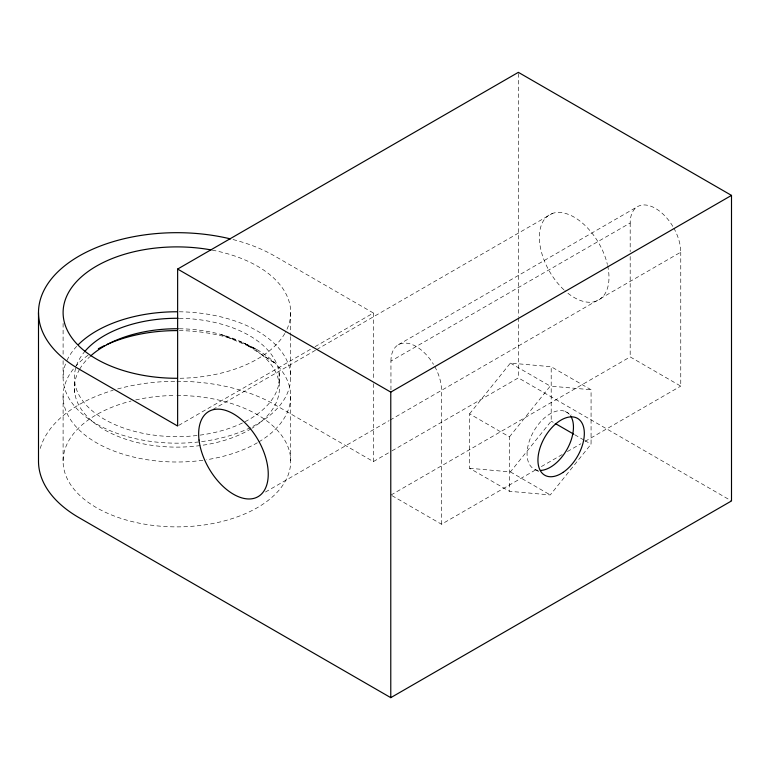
<?xml version="1.0" encoding="UTF-8"?>
<svg xmlns="http://www.w3.org/2000/svg" width="770" height="770" viewBox="0 0 770 770"><rect width="100%" height="100%" fill="white"/><g stroke="black" fill="none" stroke-linecap="round" stroke-linejoin="round"><path stroke-width="0.58" stroke-dasharray="3.85 2.89" d="M469.575 413.856L510.385 363.094L551.195 366.732L591.071 389.755L591.071 444.165L550.261 494.937L509.451 491.289L469.575 468.266L469.575 413.856L509.451 436.879L509.451 491.289M509.451 436.879L550.261 386.107L591.071 389.755M469.575 468.266L510.385 471.914L551.195 421.151L551.195 366.732M178.678 425.415L314.025 347.27M315.065 346.673L373.373 313.005L373.373 378.917M212.886 409.486L315.729 350.119M316.759 349.513L552.571 213.377M398.36 344.739L637.589 206.61M390.948 389.803L390.948 361.101L630.187 222.982A35.757 20.646 60 0 1 645.799 205.022A35.757 20.646 60 0 1 673.346 227.256M265.458 492.03L389.071 420.661M390.111 420.064L680.757 252.175A35.757 20.646 60 0 0 673.923 228.267M176.908 381.266A138.408 79.907 0 0 1 274.775 404.673L373.373 461.596L390.977 451.432M392.017 450.835L518.364 377.887L731.5 500.943M390.948 495.043L630.187 356.914L680.757 386.117L680.757 252.175M391.988 495.639L441.518 524.235L537.21 468.988M541.368 466.582L562.177 454.57M567.375 451.567L580.898 443.761M585.056 441.364L680.757 386.117M233.81 339.406L221.009 334.498L257.382 349.84L243.464 342.91L275.467 363.45L261.377 354.383M510.385 363.094L550.261 386.107M565.238 411.421L571.167 414.838M373.373 313.005L274.775 256.083A138.408 79.907 0 0 0 232.761 239.48M551.195 421.151L553.245 422.326M574.709 434.723L583.91 440.036M584.94 440.623L591.071 444.165M535.285 469.623L539.241 471.914M510.385 471.914L550.261 494.937M630.187 222.982L630.187 251.684M630.187 256.468L630.187 356.914M518.364 73.545L518.364 316.537M518.364 317.74L518.364 377.887M441.518 524.235L441.518 390.294A35.757 20.646 60 0 0 434.116 365.375M373.373 383.71L373.373 461.596M290.714 312.591L290.714 335.422M290.714 336.615L290.714 377.464M290.714 396.3L290.714 461.182M279.115 372.805L279.115 383.267M74.7 382.132L74.7 392.594M63.102 323.4L63.102 355.846M63.102 360.649L63.102 377.464M63.102 396.3L63.102 461.182M40.271 448.438A138.408 79.907 0 0 1 113.151 390.255M117.627 388.966A138.408 79.907 0 0 1 175.714 381.275M212.279 250.144A113.806 65.7 0 0 1 285.362 332.496M284.823 333.449A113.806 65.7 0 0 1 179.266 378.282M538.249 470.374A32.812 18.942 -60 0 1 533.35 431.951A32.812 18.942 -60 0 1 569.309 414.241M607.655 265.66A49.213 28.413 60 0 1 598.848 299.925A49.213 28.413 60 0 1 564.814 290.637M563.938 289.828A49.213 28.413 60 0 1 549.52 214.763A49.213 28.413 60 0 1 607.386 264.495M176.908 395.472A113.806 65.7 0 0 1 282.359 485.88A113.806 65.7 0 0 1 97.626 508.316A113.806 65.7 0 0 1 131.064 401.045M135.674 399.938A113.806 65.7 0 0 1 175.724 395.482M179.266 330.609A113.806 65.7 0 0 1 282.205 371.371A113.806 65.7 0 0 1 258.47 442.124M257.382 442.76A113.806 65.7 0 0 1 206.36 459.767M202.924 460.267A113.806 65.7 0 0 1 80.677 431.373A113.806 65.7 0 0 1 88.078 355.23M179.266 311.783A113.806 65.7 0 0 1 283.938 355.134A113.806 65.7 0 0 1 251.453 427.109M250.423 427.619A113.806 65.7 0 0 1 117.637 433.558A113.806 65.7 0 0 1 66.027 362.67M66.98 360.466A113.806 65.7 0 0 1 76.663 346.365M179.304 318.289A102.525 59.194 0 0 1 278.99 371.958A102.525 59.194 0 0 1 198.256 435.358M197.053 435.502A102.525 59.194 0 0 1 76.095 366.703M76.432 365.692A102.525 59.194 0 0 1 84.353 352.006M179.304 328.752A102.525 59.194 0 0 1 271.338 364.884A102.525 59.194 0 0 1 252.098 428.178M251.126 428.765A102.525 59.194 0 0 1 124.798 438.91A102.525 59.194 0 0 1 79.118 370.158M79.676 369.167A102.525 59.194 0 0 1 89.628 356.876M390.948 361.101A35.757 20.646 60 0 1 406.185 343.112A35.757 20.646 60 0 1 433.52 364.374"/><path stroke-width="1.16" d="M230.451 238.902A138.408 79.907 0 0 0 62.004 268.047A138.408 79.907 0 0 0 79.041 369.1L177.629 426.022L177.629 269.057L518.364 72.341L731.5 195.397L731.5 500.943L390.775 697.659L79.041 517.681A138.408 79.907 0 0 1 38.5 461.182L38.5 312.591M177.629 269.057L390.775 392.113L731.5 195.397M555.285 423.51L573.688 434.136M390.775 392.113L390.775 697.659M176.908 378.291A113.806 65.7 0 0 1 64.43 302.6A113.806 65.7 0 0 1 211.095 249.923M570.589 415.877A32.812 18.942 -60 0 1 567.172 449.093A32.812 18.942 -60 0 1 540.386 470.46M98.358 348.762A113.806 65.7 0 0 1 104.431 345.643M106.558 344.662A113.806 65.7 0 0 1 176.908 330.6M78.357 344.614A113.806 65.7 0 0 1 176.908 311.763M85.037 351.187A102.525 59.194 0 0 1 178.13 318.28M90.475 356.096A102.525 59.194 0 0 1 178.13 328.742M563.072 472.376A32.812 18.942 -60 0 0 580.185 420.516A32.812 18.942 -60 0 0 540.145 447.514A32.812 18.942 -60 0 0 563.072 472.376M199.026 440.045A49.213 28.413 60 0 0 255.062 498.026A49.213 28.413 60 0 0 246.265 424.097A49.213 28.413 60 0 0 199.026 440.045"/></g></svg>
